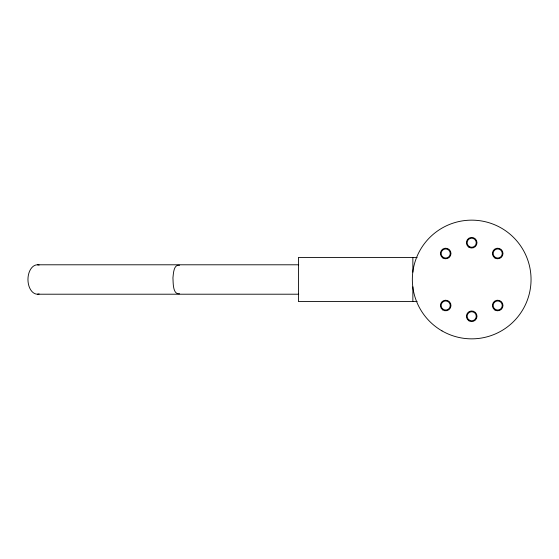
<?xml version="1.0" encoding="UTF-8"?>
<svg xmlns="http://www.w3.org/2000/svg" width="559" height="559" viewBox="0 0 559 559"><rect width="100%" height="100%" fill="white"/><g stroke="black" fill="none" stroke-linecap="round" stroke-linejoin="round"><path stroke-width="0.84" d="M179.565 293.761C172.549 294.824 173.283 282.351 172.934 277.907C173.423 273.749 173.57 264.127 179.565 265.239M417.161 257.433L298.45 257.433L298.45 301.567L417.161 301.567M37.404 264.791L298.723 264.791M37.404 294.209L298.723 294.209M412.856 257.433L412.856 272.142M412.856 286.858L412.856 301.567M39.123 293.964A14.709 9.454 -90 0 1 27.95 279.5A14.709 9.454 -90 0 1 39.123 265.036M495.421 309.448A4.563 4.563 0 0 0 502.261 305.5A4.563 4.563 0 0 0 495.421 301.553A4.563 4.563 0 0 0 495.421 309.448M469.413 246.673A4.563 4.563 0 0 0 476.254 242.725A4.563 4.563 0 0 0 469.413 238.777A4.563 4.563 0 0 0 469.413 246.673M469.05 247.316A5.297 5.297 0 0 0 476.995 242.725A5.297 5.297 0 0 0 469.05 238.141A5.297 5.297 0 0 0 469.05 247.316M443.413 257.447A4.563 4.563 0 0 0 450.254 253.5A4.563 4.563 0 0 0 443.413 249.552A4.563 4.563 0 0 0 443.413 257.447M443.049 258.083A5.297 5.297 0 0 0 450.987 253.5A5.297 5.297 0 0 0 443.049 248.909A5.297 5.297 0 0 0 443.049 258.083M443.14 309.281A4.563 4.563 0 0 0 450.24 305.829A4.563 4.563 0 0 0 443.699 301.399A4.563 4.563 0 0 0 443.14 309.281M442.728 309.889A5.297 5.297 0 0 0 450.973 305.878A5.297 5.297 0 0 0 443.378 300.742A5.297 5.297 0 0 0 442.728 309.889M495.421 257.447A4.563 4.563 0 0 0 502.261 253.5A4.563 4.563 0 0 0 495.421 249.552A4.563 4.563 0 0 0 495.421 257.447M495.05 258.083A5.297 5.297 0 0 0 502.995 253.5A5.297 5.297 0 0 0 495.05 248.909A5.297 5.297 0 0 0 495.05 258.083M495.05 310.091A5.297 5.297 0 0 0 502.995 305.5A5.297 5.297 0 0 0 495.05 300.917A5.297 5.297 0 0 0 495.05 310.091M469.413 320.223A4.563 4.563 0 0 0 476.254 316.275A4.563 4.563 0 0 0 469.413 312.327A4.563 4.563 0 0 0 469.413 320.223M469.05 320.859A5.297 5.297 0 0 0 476.995 316.275A5.297 5.297 0 0 0 469.05 311.684A5.297 5.297 0 0 0 469.05 320.859M442.022 330.9A59.352 59.352 0 0 0 531.05 279.5A59.352 59.352 0 0 0 442.022 228.1A59.352 59.352 0 0 0 442.022 330.9"/></g></svg>
